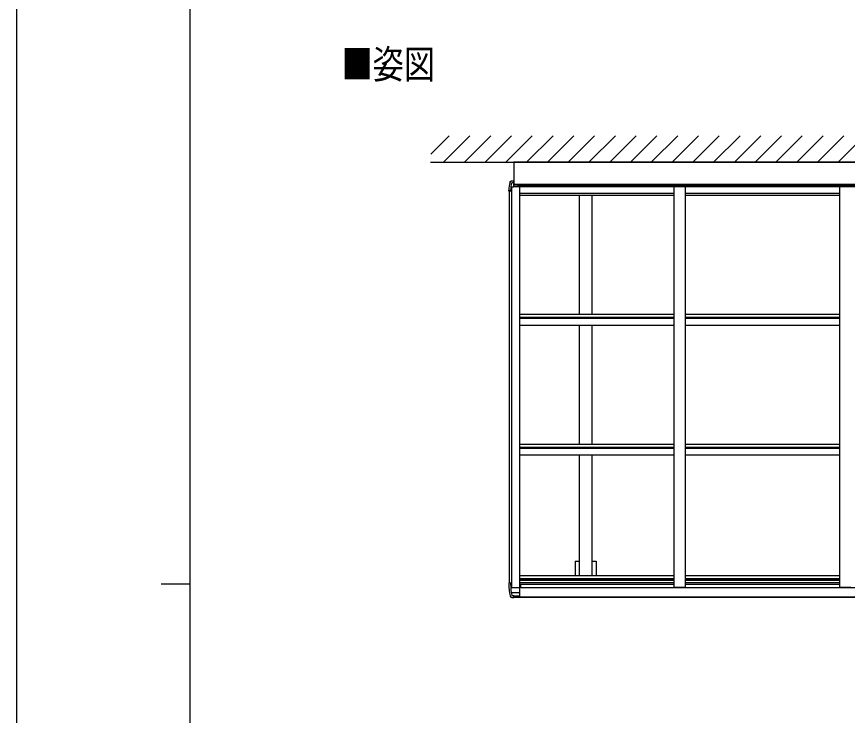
# Model space of a CAD drawing. Units: millimetres, scale not verified. Extents: x -10512 to 10512, y -7425 to 7425.
# Drawn here: x -10512 to -6921, y -255 to 2763 of the extents above; entities that cross this region are included whole.
import ezdxf
from ezdxf.enums import TextEntityAlignment as Align

# ---------------------------------------------------------------- set-up
doc = ezdxf.new("R2010")
doc.units = ezdxf.units.MM
doc.header["$LTSCALE"] = 40
for name, color, linetype in [('0-2_USER1', 3, 'Continuous'), ('0-4_YKK_13', 4, 'Continuous'), ('0-5_YKK_A1', 4, 'Continuous'), ('0-7_YKK_ZWAK', 7, 'Continuous')]:
    doc.layers.add(name, color=color, linetype=linetype)
doc.styles.add('ＭＳ ゴシック', font='')
doc.styles.get('ＭＳ ゴシック').set_extended_font_data('MS Gothic')

msp = doc.modelspace()

# ---------------------------------------------------------------- linework, layer by layer
at = {"layer": '0-4_YKK_13'}
for p, q in [((-8362.85, 2133.97), (-8362.85, 2037.12)), ((-4782.85, 2133.97), (-8362.85, 2133.97)), ((-8371.86, 2054.01), (-8362.85, 2054.48)), ((-8362.85, 2054.48), (-8362.85, 2053.62)), ((-8362.85, 2053.62), (-8362.85, 2051.74)), ((-8362.85, 2051.74), (-8362.85, 2046.48)), ((-8384.85, 2008.48), (-8384.85, 2013.48)), ((-8376.85, 2008.48), (-8376.85, 2013.48)), ((-8373.85, 2028.18), (-8362.85, 2028.18)), ((-8373.85, 2015.48), (-8373.85, 2028.18)), ((-8362.85, 2046.48), (-8370.17, 2046.48)), ((-8362.85, 2028.18), (-8362.85, 2046.47)), ((-4782.85, 2037.12), (-8362.85, 2037.12)), ((-8383.99, 2008.48), (-8384.85, 2008.48)), ((-8380.7, 2008.48), (-8383.99, 2008.48)), ((-8380.7, 2008.48), (-8376.85, 2008.48)), ((-8384.85, 317.13), (-8384.85, 312.13)), ((-8383.99, 317.13), (-8384.85, 317.13)), ((-8376.85, 317.13), (-8376.85, 312.13)), ((-8338.85, 297.28), (-8338.85, 275.13)), ((-8371.86, 254.6), (-8362.85, 254.13)), ((-8370.17, 262.13), (-8362.85, 262.13)), ((-8362.85, 256.86), (-8362.85, 262.13)), ((-8338.85, 259.73), (-8362.85, 259.73)), ((-8339.85, 257.73), (-8362.85, 257.73)), ((-8362.85, 254.99), (-8362.85, 256.86)), ((-8362.85, 254.13), (-8362.85, 254.99)), ((-8339.85, 257.73), (-8338.85, 258.73)), ((-8338.85, 259.73), (-8338.85, 258.73))]:
    msp.add_line(p, q, dxfattribs=at)
for points in [[(-8379.52, 2048.1), (-8379.23, 2048.85), (-8378.88, 2049.59), (-8378.46, 2050.28), (-8377.96, 2050.94), (-8377.7, 2051.24), (-8377.35, 2051.61), (-8376.68, 2052.19), (-8375.97, 2052.7), (-8375.23, 2053.12), (-8374.46, 2053.45), (-8373.68, 2053.71), (-8373.32, 2053.8), (-8372.9, 2053.89), (-8372.12, 2053.99)], [(-8373.85, 2015.48), (-8373.85, 2013.48), (-8376.85, 2013.48)], [(-8376.85, 317.13), (-8380.7, 317.13), (-8383.99, 317.13)], [(-8379.52, 260.53), (-8379.29, 259.89), (-8378.94, 259.13), (-8378.51, 258.41), (-8378.02, 257.73), (-8377.46, 257.11), (-8376.78, 256.49), (-8376.06, 255.96), (-8375.3, 255.52), (-8374.92, 255.34), (-8374.51, 255.17), (-8373.72, 254.9), (-8372.92, 254.72), (-8372.12, 254.61)], [(-8374.1, 275.13), (-8338.85, 275.13), (-8338.85, 259.73)]]:
    msp.add_lwpolyline(points, dxfattribs=at)
for centre, radius, start, end in [((-8269.85, 2013.48), 115, 162.49309, 180), ((-8269.85, 2013.48), 107, 162.82818, 180), ((-8370.17, 2044.48), 2, 90, 162.82818), ((-8133.11, 312.04), 251.74, 179.98118, 191.80718), ((-8127.76, 312.05), 249.09, 179.98192, 191.23052), ((-8370.17, 264.13), 2, 197.17182, 270)]:
    msp.add_arc(centre, radius, start, end, dxfattribs=at)
at = {"layer": '0-5_YKK_A1'}
for p, q in [((-8722.12, 2168.43), (-8642.49, 2248.06)), ((-8666.77, 2133.97), (-8552.68, 2248.06)), ((-8576.97, 2133.97), (-8462.88, 2248.06)), ((-8487.17, 2133.97), (-8373.08, 2248.06)), ((-8397.36, 2133.97), (-8283.28, 2248.06)), ((-8307.56, 2133.97), (-8193.47, 2248.06)), ((-8217.76, 2133.97), (-8103.67, 2248.06)), ((-8127.96, 2133.97), (-8013.87, 2248.06)), ((-8038.15, 2133.97), (-7924.07, 2248.06)), ((-7948.35, 2133.97), (-7834.26, 2248.06)), ((-7858.55, 2133.97), (-7744.46, 2248.06)), ((-7768.75, 2133.97), (-7654.66, 2248.06)), ((-7678.94, 2133.97), (-7564.86, 2248.06)), ((-7589.14, 2133.97), (-7475.05, 2248.06)), ((-7499.34, 2133.97), (-7385.25, 2248.06)), ((-7409.54, 2133.97), (-7295.45, 2248.06)), ((-7319.73, 2133.97), (-7205.65, 2248.06)), ((-7229.93, 2133.97), (-7115.84, 2248.06)), ((-7140.13, 2133.97), (-7026.04, 2248.06)), ((-7050.33, 2133.97), (-6936.24, 2248.06)), ((-6960.52, 2133.97), (-6846.43, 2248.06)), ((-8722.87, 2133.97), (-4422.83, 2133.97)), ((-8362.85, 2028.18), (-8362.85, 2053.96)), ((-8373.15, 2013.48), (-8376.85, 2013.48)), ((-8373.15, 2028.18), (-8373.15, 297.28)), ((-4782.85, 2030.35), (-8362.85, 2030.35)), ((-4782.85, 2030.17), (-8362.85, 2030.14)), ((-4782.85, 2028.18), (-8362.85, 2028.18)), ((-8346.35, 2037.12), (-8346.35, 2034.63)), ((-4799.35, 2034.63), (-8346.35, 2034.63)), ((-8337.85, 2028.18), (-8337.85, 297.28)), ((-7671.85, 2028.18), (-7671.85, 297.28)), ((-7621.85, 2028.18), (-7621.85, 297.28)), ((-6955.85, 2028.18), (-6955.85, 297.28)), ((-8382.85, 2008.48), (-8382.85, 317.13)), ((-8337.85, 2000.31), (-7671.85, 2000.31)), ((-8337.85, 1992.02), (-7671.85, 1992.02)), ((-8080.35, 1992.02), (-8080.35, 1477.29)), ((-8025.35, 1992.02), (-8025.35, 1477.29)), ((-7621.85, 2000.31), (-6955.85, 2000.31)), ((-7621.85, 1992.02), (-6955.85, 1992.02)), ((-8337.85, 1477.29), (-7671.85, 1477.29)), ((-7621.85, 1477.29), (-6955.85, 1477.29)), ((-8337.85, 1464.27), (-7671.85, 1464.27)), ((-8337.85, 1459.73), (-7671.85, 1459.73)), ((-7621.85, 1464.27), (-6955.85, 1464.27)), ((-7621.85, 1459.73), (-6955.85, 1459.73)), ((-8337.85, 1429.89), (-7671.85, 1429.89)), ((-8080.35, 1429.89), (-8080.35, 916.81)), ((-8025.35, 1429.89), (-8025.35, 916.81)), ((-7621.85, 1429.89), (-6955.85, 1429.89)), ((-8337.85, 916.81), (-7671.85, 916.81)), ((-8337.85, 903.8), (-7671.85, 903.8)), ((-8337.85, 899.25), (-7671.85, 899.25)), ((-7621.85, 916.81), (-6955.85, 916.81)), ((-7621.85, 903.8), (-6955.85, 903.8)), ((-7621.85, 899.25), (-6955.85, 899.25)), ((-8337.85, 869.42), (-7671.85, 869.42)), ((-8080.35, 869.42), (-8080.35, 349.39)), ((-8025.35, 869.42), (-8025.35, 349.39)), ((-7621.85, 869.42), (-6955.85, 869.42)), ((-8098.05, 410.99), (-8080.35, 410.99)), ((-8098.05, 410.99), (-8098.05, 349.39)), ((-8025.35, 410.99), (-8007.65, 410.99)), ((-8007.65, 410.99), (-8007.65, 349.39)), ((-8337.85, 349.39), (-7671.85, 349.39)), ((-8337.85, 336.39), (-7671.85, 336.39)), ((-8337.85, 331.31), (-7671.85, 331.31)), ((-7671.85, 327.38), (-8337.85, 327.38)), ((-7621.85, 349.39), (-6955.85, 349.39)), ((-7621.85, 336.39), (-6955.85, 336.39)), ((-7621.85, 331.31), (-6955.85, 331.31)), ((-6955.85, 327.38), (-7621.85, 327.38)), ((-8373.15, 312.13), (-8376.85, 312.13)), ((-8373.15, 297.28), (-8337.85, 297.28)), ((-8337.85, 319.18), (-7671.85, 319.18)), ((-8337.85, 310.78), (-7671.85, 310.78)), ((-8332.85, 295.17), (-8332.85, 310.78)), ((-4806.85, 295.17), (-8332.85, 295.17)), ((-7621.85, 297.28), (-7671.85, 297.28)), ((-7621.85, 319.18), (-6955.85, 319.18)), ((-7621.85, 310.78), (-6955.85, 310.78)), ((-6905.85, 297.28), (-6955.85, 297.28)), ((-8362.86, 257.13), (-4782.85, 257.13)), ((-8362.85, 254.99), (-4782.85, 254.99))]:
    msp.add_line(p, q, dxfattribs=at)
at = {"layer": '0-7_YKK_ZWAK'}
for p, q in [((-9762.45, -6312.5), (-9762.45, 6937.5)), ((-9887.45, 312.5), (-9762.45, 312.5))]:
    msp.add_line(p, q, dxfattribs=at)
msp.add_lwpolyline([(-10512.5, -7425), (10512.5, -7425), (10512.5, 7425), (-10512.5, 7425)], close=True, dxfattribs=at)

# ---------------------------------------------------------------- texts
at = {"layer": '0-2_USER1', "style": 'ＭＳ ゴシック', "width": 0.8}
msp.add_text('■姿図', height=123.8, dxfattribs=at).set_placement((-9108.51, 2458.2), align=Align.BOTTOM_LEFT)

doc.saveas('drawing.dxf')
